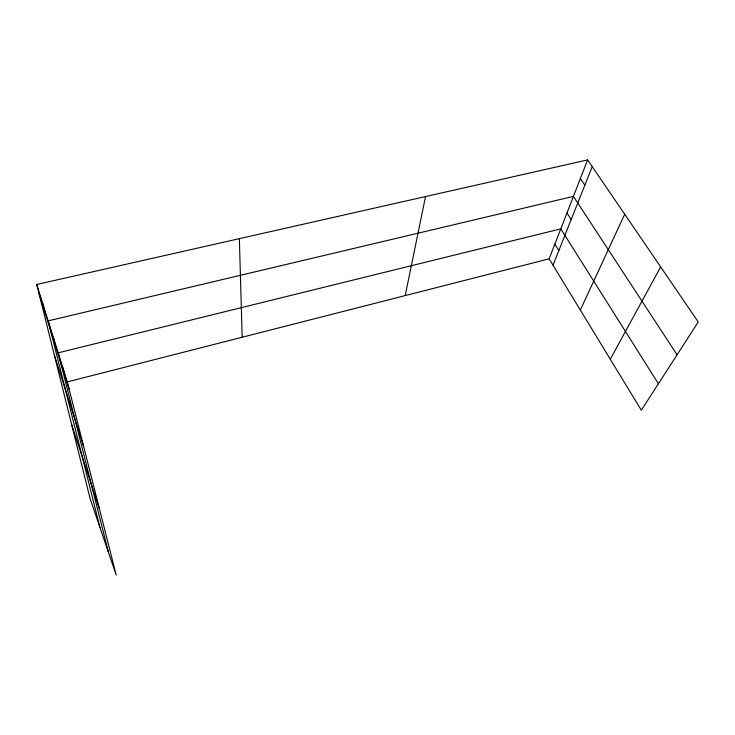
<?xml version="1.0" encoding="UTF-8"?>
<svg xmlns="http://www.w3.org/2000/svg" width="735" height="735" viewBox="0 0 735 735"><rect width="100%" height="100%" fill="white"/><g stroke="black" fill="none" stroke-linecap="round" stroke-linejoin="round"><path stroke-width="1.1" d="M405.224 295.589L425.519 196.567M587.623 159.908L698.25 321.985L641.324 410.194L549.137 258.83L587.623 159.908L36.75 284.473L90.037 498.367L116.203 575.092L67.298 381.906L36.75 284.473M553.014 265.197L592.217 166.643M580.328 310.041L624.704 214.234M610.289 359.24L660.655 266.915M67.298 381.906L549.137 258.83M580.365 178.55L584.83 185.22M677.073 354.794L573.429 196.374L48.161 320.873L99.932 527.39M566.979 212.957L571.187 219.508M658.395 383.734L560.796 228.861L58.175 352.828L108.504 552.509M554.851 244.139L558.83 250.58M71.672 424.628L99.556 509.337M54.353 355.124L83.661 446.549M38.918 293.173L69.32 389.908M62.843 367.702L64.891 375.815M53.287 337.236L55.391 345.579M42.602 303.151L44.752 311.732M239.362 238.664L242.164 337.236"/></g></svg>
